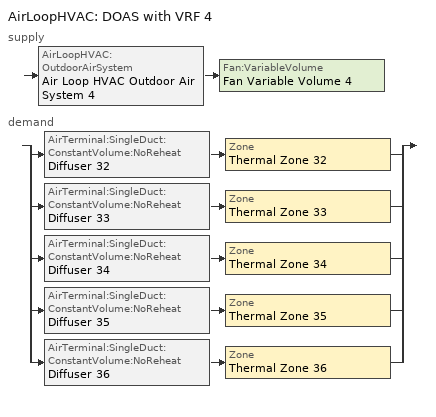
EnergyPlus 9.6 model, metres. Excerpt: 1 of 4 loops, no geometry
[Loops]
AirLoopHVAC 'DOAS with VRF 4'
 supply: AirLoopHVAC:OutdoorAirSystem 'Air Loop HVAC Outdoor Air System 4' > Fan:VariableVolume 'Fan Variable Volume 4'
 demand: split
  | AirTerminal:SingleDuct:ConstantVolume:NoReheat 'Diffuser 32' > Zone 'Thermal Zone 32'
  | AirTerminal:SingleDuct:ConstantVolume:NoReheat 'Diffuser 33' > Zone 'Thermal Zone 33'
  | AirTerminal:SingleDuct:ConstantVolume:NoReheat 'Diffuser 34' > Zone 'Thermal Zone 34'
  | AirTerminal:SingleDuct:ConstantVolume:NoReheat 'Diffuser 35' > Zone 'Thermal Zone 35'
  | AirTerminal:SingleDuct:ConstantVolume:NoReheat 'Diffuser 36' > Zone 'Thermal Zone 36'
[Controller:MechanicalVentilation]
Controller Mechanical Ventilation 4: Availability Schedule=Always On Discrete; Demand Controlled Ventilation=No; System Outdoor Air Method=ZoneSum; Zone or ZoneList Name 1=Thermal Zone 32; Design Specification Outdoor Air Object Name 1=Ventilation 32; Zone or ZoneList Name 2=Thermal Zone 33; Design Specification Outdoor Air Object Name 2=Ventilation 33; Zone or ZoneList Name 3=Thermal Zone 34; Design Specification Outdoor Air Object Name 3=Ventilation 34; Zone or ZoneList Name 4=Thermal Zone 35; Design Specification Outdoor Air Object Name 4=Ventilation 35; Zone or ZoneList Name 5=Thermal Zone 36; Design Specification Outdoor Air Object Name 5=Ventilation 36
[AirLoopHVAC]
DOAS with VRF 4: Design Supply Air Flow Rate m3/s=AutoSize; Design Return Air Flow Fraction of Supply Air Flow=1
[Sizing:System]
DOAS with VRF 4: Type of Load to Size On=VentilationRequirement; Design Outdoor Air Flow Rate m3/s=Autosize; Central Heating Maximum System Air Flow Ratio=Autosize; Preheat Design Temperature C=7; Preheat Design Humidity Ratio kgWater/kgDryAir=0.008; Precool Design Temperature C=12.8; Precool Design Humidity Ratio kgWater/kgDryAir=0.008; Central Cooling Design Supply Air Temperature C=12.8; Central Heating Design Supply Air Temperature C=12.8; Type of Zone Sum to Use=NonCoincident; 100% Outdoor Air in Cooling=Yes; 100% Outdoor Air in Heating=Yes; Central Cooling Design Supply Air Humidity Ratio kgWater/kgDryAir=0.0085; Central Heating Design Supply Air Humidity Ratio kgWater/kgDryAir=0.008; Cooling Supply Air Flow Rate Method=DesignDay; Cooling Supply Air Flow Rate m3/s=0; Cooling Supply Air Flow Rate Per Floor Area m3/s-m2=0.00996765; Cooling Fraction of Autosized Cooling Supply Air Flow Rate=1; Cooling Supply Air Flow Rate Per Unit Cooling Capacity m3/s-W=3.94755e-05; Heating Supply Air Flow Rate Method=DesignDay; Heating Supply Air Flow Rate m3/s=0; Heating Supply Air Flow Rate Per Floor Area m3/s-m2=0.00996765; Heating Fraction of Autosized Heating Supply Air Flow Rate=1; Heating Fraction of Autosized Cooling Supply Air Flow Rate=1; Heating Supply Air Flow Rate Per Unit Heating Capacity m3/s-W=3.15882e-05; System Outdoor Air Method=ZoneSum; Zone Maximum Outdoor Air Fraction dimensionless=1; Cooling Design Capacity Method=CoolingDesignCapacity; Cooling Design Capacity W=Autosize; Cooling Design Capacity Per Floor Area W/m2=234.7; Fraction of Autosized Cooling Design Capacity=1; Heating Design Capacity Method=HeatingDesignCapacity; Heating Design Capacity W=Autosize; Heating Design Capacity Per Floor Area W/m2=157; Fraction of Autosized Heating Design Capacity=1; Central Cooling Capacity Control Method=OnOff; Occupant Diversity=Autosize
[Controller:OutdoorAir]
Controller Outdoor Air 4: Minimum Outdoor Air Flow Rate m3/s=0; Maximum Outdoor Air Flow Rate m3/s=Autosize; Economizer Control Type=NoEconomizer; Economizer Control Action Type=ModulateFlow; Economizer Maximum Limit Dry-Bulb Temperature C=28; Economizer Maximum Limit Enthalpy J/kg=64000; Economizer Minimum Limit Dry-Bulb Temperature C=-100; Lockout Type=NoLockout; Minimum Limit Type=FixedMinimum; Mechanical Ventilation Controller=Controller Mechanical Ventilation 4; High Humidity Control=No; Control High Indoor Humidity Based on Outdoor Humidity Ratio=Yes; Heat Recovery Bypass Control Type=BypassWhenWithinEconomizerLimits
[SetpointManager:MixedAir]
Node Air Deck 100% Outoor 4 OS Default SPM: Control Variable=Temperature; Setpoint Node or NodeList=Node Air Deck 100% Outoor 4
[Fan:VariableVolume]
Fan Variable Volume 4: Availability Schedule=Always On Discrete hvac_library; Fan Total Efficiency=0.79; Pressure Rise Pa=404; Maximum Flow Rate m3/s=Autosize; Fan Power Minimum Flow Rate Input Method=FixedFlowRate; Fan Power Minimum Flow Fraction=0; Fan Power Minimum Air Flow Rate m3/s=0; Motor Efficiency=0.93; Motor In Airstream Fraction=1; Fan Power Coefficient 1=0.0407599; Fan Power Coefficient 2=0.088045; Fan Power Coefficient 3=-0.0729261; Fan Power Coefficient 4=0.94374; Fan Power Coefficient 5=0
[SetpointManager:OutdoorAirReset]
OA Temp Reset 4: Control Variable=Temperature; Setpoint at Outdoor Low Temperature C=18; Outdoor Low Temperature C=10; Setpoint at Outdoor High Temperature C=18; Outdoor High Temperature C=24; Setpoint Node or NodeList=Node Air Deck Supply 4
[ZoneControl:Thermostat] Temperature Difference Between Cutout And Setpoint deltaC=0
Name | Zone or ZoneList | Control Type Schedule | Control 1
Thermal Zone 32 Thermostat | Thermal Zone 32 | Thermal Zone 32 Thermostat Schedule | Thermostat Setpoint Dual Setpoint 32
Thermal Zone 33 Thermostat | Thermal Zone 33 | Thermal Zone 33 Thermostat Schedule | Thermostat Setpoint Dual Setpoint 33
Thermal Zone 34 Thermostat | Thermal Zone 34 | Thermal Zone 34 Thermostat Schedule | Thermostat Setpoint Dual Setpoint 34
Thermal Zone 35 Thermostat | Thermal Zone 35 | Thermal Zone 35 Thermostat Schedule | Thermostat Setpoint Dual Setpoint 35
Thermal Zone 36 Thermostat | Thermal Zone 36 | Thermal Zone 36 Thermostat Schedule | Thermostat Setpoint Dual Setpoint 36
[ThermostatSetpoint:DualSetpoint]
Name | Heating Setpoint Temperature Schedule | Cooling Setpoint Temperature Schedule
Thermostat Setpoint Dual Setpoint 32 | HtgSetp 32 | ClgSetp 32
Thermostat Setpoint Dual Setpoint 33 | HtgSetp 33 | ClgSetp 33
Thermostat Setpoint Dual Setpoint 34 | HtgSetp 34 | ClgSetp 34
Thermostat Setpoint Dual Setpoint 35 | HtgSetp 35 | ClgSetp 35
Thermostat Setpoint Dual Setpoint 36 | HtgSetp 36 | ClgSetp 36
[ZoneHVAC:TerminalUnit:VariableRefrigerantFlow] Terminal Unit Availability Schedule=Always On Discrete hvac_library; Cooling Supply Air Flow Rate m3/s=Autosize; No Cooling Supply Air Flow Rate m3/s=Autosize; Heating Supply Air Flow Rate m3/s=Autosize; No Heating Supply Air Flow Rate m3/s=Autosize; Cooling Outdoor Air Flow Rate m3/s=0; Heating Outdoor Air Flow Rate m3/s=0; No Load Outdoor Air Flow Rate m3/s=0; Supply Air Fan Operating Mode Schedule=Always On Discrete hvac_library; Supply Air Fan Placement=DrawThrough; Zone Terminal Unit On Parasitic Electric Energy Use W=30; Zone Terminal Unit Off Parasitic Electric Energy Use W=20; Rated Heating Capacity Sizing Ratio W/W=1; Maximum Outdoor Dry-Bulb Temperature for Supplemental Heater Operation C=1.30501e-311
Name | Supply Air Fan Object | Cooling Coil Object | Heating Coil Object | Controlling Zone or Thermostat Location
VRF Zone Terminal 32 | VRF Zone Terminal Fan 32 | VRF Zone Terminal Cooling Coil 32 | VRF Zone Terminal Heating Coil 32 | Thermal Zone 32
VRF Zone Terminal 33 | VRF Zone Terminal Fan 33 | VRF Zone Terminal Cooling Coil 33 | VRF Zone Terminal Heating Coil 33 | Thermal Zone 33
VRF Zone Terminal 34 | VRF Zone Terminal Fan 34 | VRF Zone Terminal Cooling Coil 34 | VRF Zone Terminal Heating Coil 34 | Thermal Zone 34
VRF Zone Terminal 35 | VRF Zone Terminal Fan 35 | VRF Zone Terminal Cooling Coil 35 | VRF Zone Terminal Heating Coil 35 | Thermal Zone 35
VRF Zone Terminal 36 | VRF Zone Terminal Fan 36 | VRF Zone Terminal Cooling Coil 36 | VRF Zone Terminal Heating Coil 36 | Thermal Zone 36
[Coil:Cooling:DX:VariableRefrigerantFlow] Availability Schedule=Always On Discrete hvac_library; Gross Rated Total Cooling Capacity W=Autosize; Gross Rated Sensible Heat Ratio=Autosize; Rated Air Flow Rate m3/s=Autosize; Cooling Capacity Ratio Modifier Function of Temperature Curve=VRFTUCoolCapFT; Cooling Capacity Modifier Curve Function of Flow Fraction=VRFACCoolCapFFF
VRF Zone Terminal Cooling Coil 32; VRF Zone Terminal Cooling Coil 33; VRF Zone Terminal Cooling Coil 34; VRF Zone Terminal Cooling Coil 35; VRF Zone Terminal Cooling Coil 36
[Coil:Heating:DX:VariableRefrigerantFlow] Availability Schedule=Always On Discrete hvac_library; Gross Rated Heating Capacity W=Autosize; Rated Air Flow Rate m3/s=Autosize; Heating Capacity Ratio Modifier Function of Temperature Curve=Coil Heating DX Variable Refrigerant Flow 1 VRFTUHeatCAPFT; Heating Capacity Modifier Function of Flow Fraction Curve=Coil Heating DX Variable Refrigerant Flow 1 VRFACCoolCapFFF
VRF Zone Terminal Heating Coil 32; VRF Zone Terminal Heating Coil 33; VRF Zone Terminal Heating Coil 34; VRF Zone Terminal Heating Coil 35; VRF Zone Terminal Heating Coil 36
[Fan:OnOff] Availability Schedule=Always On Discrete hvac_library; Fan Total Efficiency=0.6; Pressure Rise Pa=300; Maximum Flow Rate m3/s=Autosize; Motor Efficiency=0.8; Motor In Airstream Fraction=1; Fan Power Ratio Function of Speed Ratio Curve=Fan On Off Power Curve 19; Fan Efficiency Ratio Function of Speed Ratio Curve=Fan On Off Efficiency Curve 6
VRF Zone Terminal Fan 32; VRF Zone Terminal Fan 33; VRF Zone Terminal Fan 34; VRF Zone Terminal Fan 35; VRF Zone Terminal Fan 36
[AirTerminal:SingleDuct:ConstantVolume:NoReheat] Availability Schedule=Always On Discrete hvac_library; Maximum Air Flow Rate m3/s=AutoSize
Diffuser 32; Diffuser 33; Diffuser 34; Diffuser 35; Diffuser 36
[Zone equipment]
Thermal Zone 32: VRF Zone Terminal 32, Diffuser 32
Thermal Zone 33: VRF Zone Terminal 33, Diffuser 33
Thermal Zone 34: VRF Zone Terminal 34, Diffuser 34
Thermal Zone 35: VRF Zone Terminal 35, Diffuser 35
Thermal Zone 36: VRF Zone Terminal 36, Diffuser 36
[Sizing:Zone] Zone Cooling Design Supply Air Temperature Input Method=SupplyAirTemperature; Zone Cooling Design Supply Air Temperature C=12.7; Zone Cooling Design Supply Air Temperature Difference deltaC=11.11; Zone Heating Design Supply Air Temperature Input Method=SupplyAirTemperature; Zone Heating Design Supply Air Temperature C=41.5; Zone Heating Design Supply Air Temperature Difference deltaC=11.11; Zone Cooling Design Supply Air Humidity Ratio kgWater/kgDryAir=0.0085; Zone Heating Design Supply Air Humidity Ratio kgWater/kgDryAir=0.008; Cooling Design Air Flow Method=DesignDay; Cooling Design Air Flow Rate m3/s=0; Cooling Minimum Air Flow per Zone Floor Area m3/s-m2=0.000762; Cooling Minimum Air Flow m3/s=0; Cooling Minimum Air Flow Fraction=0; Heating Design Air Flow Method=DesignDay; Heating Design Air Flow Rate m3/s=0; Heating Maximum Air Flow per Zone Floor Area m3/s-m2=0.002032; Heating Maximum Air Flow m3/s=0.141576; Heating Maximum Air Flow Fraction=0.3; Account for Dedicated Outdoor Air System=No
Name | Design Specification Outdoor Air Object
Thermal Zone 32 | Ventilation 32
Thermal Zone 33 | Ventilation 33
Thermal Zone 34 | Ventilation 34
Thermal Zone 35 | Ventilation 35
Thermal Zone 36 | Ventilation 36
[DesignSpecification:OutdoorAir] Outdoor Air Method=Sum; Outdoor Air Flow per Person m3/s-person=0; Outdoor Air Flow per Zone Floor Area m3/s-m2=0; Outdoor Air Flow per Zone m3/s=0; Outdoor Air Flow Air Changes per Hour 1/hr=1.01
Ventilation 32; Ventilation 33; Ventilation 34; Ventilation 35; Ventilation 36
[Schedule:Day:Interval]
HtgSetp Summer Design Day 32; HtgSetp Summer Design Day 33; HtgSetp Summer Design Day 34; HtgSetp Summer Design Day 35; HtgSetp Summer Design Day 36: No, 24:00, 15.6
HtgSetp Winter Design Day 32; HtgSetp Winter Design Day 33; HtgSetp Winter Design Day 34; HtgSetp Winter Design Day 35; HtgSetp Winter Design Day 36: No, 24:00, 21
ClgSetp Summer Design Day 32; ClgSetp Summer Design Day 33; ClgSetp Summer Design Day 34; ClgSetp Summer Design Day 35; ClgSetp Summer Design Day 36: No, 06:00, 26.7, 22:00, 24, 24:00, 26.7
ClgSetp Winter Design Day 32; ClgSetp Winter Design Day 33; ClgSetp Winter Design Day 34; ClgSetp Winter Design Day 35; ClgSetp Winter Design Day 36: No, 24:00, 26.7
ClgSetp Default Schedule 32; ClgSetp Default Schedule 33; ClgSetp Default Schedule 34; ClgSetp Default Schedule 35; ClgSetp Default Schedule 36: Temperature 37, No, 01:00, 28.7, 02:00, 28.7, 03:00, 28.7, 04:00, 28.7, 05:00, 28.7, 06:00, 28.7, 07:00, 25.7, 08:00, 25.7, 09:00, 25.7, 10:00, 25.7, 11:00, 25.7, 12:00, 25.7, 13:00, 25.7, 14:00, 25.7, 15:00, 25.7, 16:00, 25.7, 17:00, 25.7, 18:00, 25.7, 19:00, 25.7, 20:00, 25.7, 21:00, 28.7, 22:00, 28.7, 23:00, 28.7, 24:00, 28.7
HtgSetp Default Schedule 32; HtgSetp Default Schedule 33; HtgSetp Default Schedule 34; HtgSetp Default Schedule 35; HtgSetp Default Schedule 36: Temperature 36, No, 01:00, 22.2, 02:00, 22.2, 03:00, 22.2, 04:00, 22.2, 05:00, 22.2, 06:00, 22.2, 07:00, 19, 08:00, 19, 09:00, 19, 10:00, 19, 11:00, 19, 12:00, 19, 13:00, 19, 14:00, 19, 15:00, 19, 16:00, 19, 17:00, 19, 18:00, 19, 19:00, 19, 20:00, 19, 21:00, 22.2, 22:00, 22.2, 23:00, 22.2, 24:00, 22.2
[Schedule:Week:Daily]
HtgSetp 32 Week Rule - Jan1-Dec31: HtgSetp Default Schedule 32, HtgSetp Default Schedule 32, HtgSetp Default Schedule 32, HtgSetp Default Schedule 32, HtgSetp Default Schedule 32, HtgSetp Default Schedule 32, HtgSetp Default Schedule 32, HtgSetp Default Schedule 32, HtgSetp Summer Design Day 32, HtgSetp Winter Design Day 32, HtgSetp Default Schedule 32, HtgSetp Default Schedule 32
ClgSetp 32 Week Rule - Jan1-Dec31: ClgSetp Default Schedule 32, ClgSetp Default Schedule 32, ClgSetp Default Schedule 32, ClgSetp Default Schedule 32, ClgSetp Default Schedule 32, ClgSetp Default Schedule 32, ClgSetp Default Schedule 32, ClgSetp Default Schedule 32, ClgSetp Summer Design Day 32, ClgSetp Winter Design Day 32, ClgSetp Default Schedule 32, ClgSetp Default Schedule 32
HtgSetp 33 Week Rule - Jan1-Dec31: HtgSetp Default Schedule 33, HtgSetp Default Schedule 33, HtgSetp Default Schedule 33, HtgSetp Default Schedule 33, HtgSetp Default Schedule 33, HtgSetp Default Schedule 33, HtgSetp Default Schedule 33, HtgSetp Default Schedule 33, HtgSetp Summer Design Day 33, HtgSetp Winter Design Day 33, HtgSetp Default Schedule 33, HtgSetp Default Schedule 33
ClgSetp 33 Week Rule - Jan1-Dec31: ClgSetp Default Schedule 33, ClgSetp Default Schedule 33, ClgSetp Default Schedule 33, ClgSetp Default Schedule 33, ClgSetp Default Schedule 33, ClgSetp Default Schedule 33, ClgSetp Default Schedule 33, ClgSetp Default Schedule 33, ClgSetp Summer Design Day 33, ClgSetp Winter Design Day 33, ClgSetp Default Schedule 33, ClgSetp Default Schedule 33
HtgSetp 34 Week Rule - Jan1-Dec31: HtgSetp Default Schedule 34, HtgSetp Default Schedule 34, HtgSetp Default Schedule 34, HtgSetp Default Schedule 34, HtgSetp Default Schedule 34, HtgSetp Default Schedule 34, HtgSetp Default Schedule 34, HtgSetp Default Schedule 34, HtgSetp Summer Design Day 34, HtgSetp Winter Design Day 34, HtgSetp Default Schedule 34, HtgSetp Default Schedule 34
ClgSetp 34 Week Rule - Jan1-Dec31: ClgSetp Default Schedule 34, ClgSetp Default Schedule 34, ClgSetp Default Schedule 34, ClgSetp Default Schedule 34, ClgSetp Default Schedule 34, ClgSetp Default Schedule 34, ClgSetp Default Schedule 34, ClgSetp Default Schedule 34, ClgSetp Summer Design Day 34, ClgSetp Winter Design Day 34, ClgSetp Default Schedule 34, ClgSetp Default Schedule 34
HtgSetp 35 Week Rule - Jan1-Dec31: HtgSetp Default Schedule 35, HtgSetp Default Schedule 35, HtgSetp Default Schedule 35, HtgSetp Default Schedule 35, HtgSetp Default Schedule 35, HtgSetp Default Schedule 35, HtgSetp Default Schedule 35, HtgSetp Default Schedule 35, HtgSetp Summer Design Day 35, HtgSetp Winter Design Day 35, HtgSetp Default Schedule 35, HtgSetp Default Schedule 35
ClgSetp 35 Week Rule - Jan1-Dec31: ClgSetp Default Schedule 35, ClgSetp Default Schedule 35, ClgSetp Default Schedule 35, ClgSetp Default Schedule 35, ClgSetp Default Schedule 35, ClgSetp Default Schedule 35, ClgSetp Default Schedule 35, ClgSetp Default Schedule 35, ClgSetp Summer Design Day 35, ClgSetp Winter Design Day 35, ClgSetp Default Schedule 35, ClgSetp Default Schedule 35
HtgSetp 36 Week Rule - Jan1-Dec31: HtgSetp Default Schedule 36, HtgSetp Default Schedule 36, HtgSetp Default Schedule 36, HtgSetp Default Schedule 36, HtgSetp Default Schedule 36, HtgSetp Default Schedule 36, HtgSetp Default Schedule 36, HtgSetp Default Schedule 36, HtgSetp Summer Design Day 36, HtgSetp Winter Design Day 36, HtgSetp Default Schedule 36, HtgSetp Default Schedule 36
ClgSetp 36 Week Rule - Jan1-Dec31: ClgSetp Default Schedule 36, ClgSetp Default Schedule 36, ClgSetp Default Schedule 36, ClgSetp Default Schedule 36, ClgSetp Default Schedule 36, ClgSetp Default Schedule 36, ClgSetp Default Schedule 36, ClgSetp Default Schedule 36, ClgSetp Summer Design Day 36, ClgSetp Winter Design Day 36, ClgSetp Default Schedule 36, ClgSetp Default Schedule 36
[Schedule:Year]
HtgSetp 32: HtgSetp 32 Week Rule - Jan1-Dec31, 1, 1, 12, 31
ClgSetp 32: ClgSetp 32 Week Rule - Jan1-Dec31, 1, 1, 12, 31
HtgSetp 33: HtgSetp 33 Week Rule - Jan1-Dec31, 1, 1, 12, 31
ClgSetp 33: ClgSetp 33 Week Rule - Jan1-Dec31, 1, 1, 12, 31
HtgSetp 34: HtgSetp 34 Week Rule - Jan1-Dec31, 1, 1, 12, 31
ClgSetp 34: ClgSetp 34 Week Rule - Jan1-Dec31, 1, 1, 12, 31
HtgSetp 35: HtgSetp 35 Week Rule - Jan1-Dec31, 1, 1, 12, 31
ClgSetp 35: ClgSetp 35 Week Rule - Jan1-Dec31, 1, 1, 12, 31
HtgSetp 36: HtgSetp 36 Week Rule - Jan1-Dec31, 1, 1, 12, 31
ClgSetp 36: ClgSetp 36 Week Rule - Jan1-Dec31, 1, 1, 12, 31
[Schedule:Compact]
Thermal Zone 32 Thermostat Schedule; Thermal Zone 33 Thermostat Schedule; Thermal Zone 34 Thermostat Schedule; Thermal Zone 35 Thermostat Schedule; Thermal Zone 36 Thermostat Schedule: Through: 12/31, For: AllDays, Until: 24:00, 4
[Curve:Biquadratic] Input Unit Type for X=Temperature; Input Unit Type for Y=Temperature; Output Unit Type=Dimensionless
Name | Coefficient1 Constant | Coefficient2 x | Coefficient3 x**2 | Coefficient4 y | Coefficient5 y**2 | Coefficient6 x*y | Minimum Value of x | Maximum Value of x | Minimum Value of y | Maximum Value of y | Minimum Curve Output | Maximum Curve Output
VRFTUCoolCapFT | 0.0585884 | 0.0587397 | -0.000210275 | 0.010937 | -0.000121955 | -0.000524662 | 15 | 23.89 | 20 | 43.33 | 0.8083 | 1.2583
Coil Heating DX Variable Refrigerant Flow 1 VRFTUHeatCAPFT | 0.375444 | 0.0668191 | -0.00194171 | 0.0442618 | -0.000400958 | -0.00148198 | 21.11 | 27.22 | -15 | 18.33 | 0.6074 | 1
[Curve:Cubic]
Fan On Off Efficiency Curve 6: Coefficient1 Constant=1; Coefficient2 x=0; Coefficient3 x**2=0; Coefficient4 x**3=0; Minimum Value of x=0; Maximum Value of x=1
[Curve:Quadratic] Coefficient1 Constant=0.8; Coefficient2 x=0.2; Coefficient3 x**2=0; Minimum Value of x=0.5; Maximum Value of x=1.5
VRFACCoolCapFFF; Coil Heating DX Variable Refrigerant Flow 1 VRFACCoolCapFFF
[Curve:Exponent]
Fan On Off Power Curve 19: Coefficient1 Constant=1; Coefficient2 Constant=0; Coefficient3 Constant=0; Minimum Value of x=0; Maximum Value of x=1
[Schedule:Constant]
Always On Discrete; Always On Discrete hvac_library: 1
